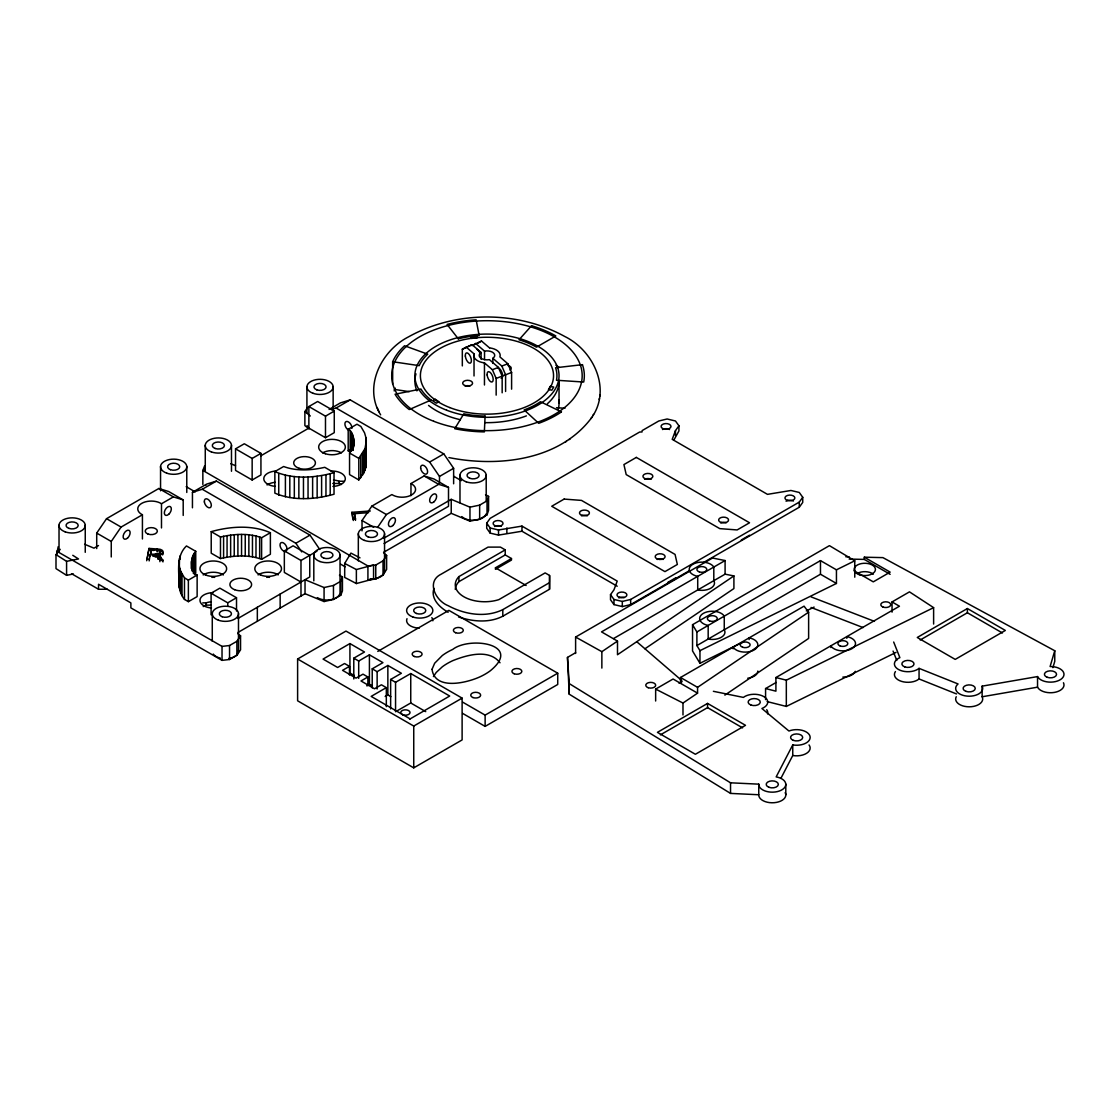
<?xml version="1.0" encoding="UTF-8"?>
<svg xmlns="http://www.w3.org/2000/svg" width="1120" height="1120" viewBox="0 0 1120 1120"><rect width="100%" height="100%" fill="white"/><g stroke="black" fill="none" stroke-linecap="round" stroke-linejoin="round"><path stroke-width="1.5" d="M458.584 616.98C472.724 621.628 489.146 623.224 502.796 616.224L549.542 589.232L549.584 575.47L545.146 572.908L498.834 599.648A29.4 16.968 0 0 1 463.89 596.778A29.4 16.968 0 0 1 458.906 576.604L505.232 549.864L505.232 554.932L458.906 581.672A29.4 16.968 0 0 0 455.294 589.428M179.074 560.952C180.18 573.804 175.532 588.56 184.478 599.424L188.37 601.664L197.134 596.596L197.134 575.05L195.174 573.916C190.008 567.378 190.316 557.592 195.734 551.306L186.466 545.958C175.098 556.78 179.508 574 179.242 587.804M178.99 585.158L179.508 558.306M350.154 430.416C355.306 436.968 354.97 446.74 349.552 453.026L349.552 474.586L358.806 479.934L363.902 472.766L365.792 467.586L366.072 438.088L364.56 432.852L360.864 426.468L356.972 424.214L348.194 429.282L348.194 450.842L350.154 451.976L350.154 430.416L348.194 429.282M366.324 440.734L365.022 448.63L358.806 458.374L358.806 479.934M448.91 457.576C497.798 467.306 558.74 460.74 591.024 418.502C612.122 390.208 593.964 350.798 564.858 336.532C517.468 310.408 455.77 310.45 408.506 336.868C381.276 350.77 363.02 386.778 380.646 414.862M599.2 399.504L599.41 398.258M599.718 396.326L599.928 395.066M146.706 560.728L149.044 548.408L157.22 549.01A13.174 7.602 0 0 1 160.608 549.444L160.748 549.528A4.83 2.786 0 0 1 161.322 554.106M147.042 559.216L149.044 548.408M149.156 560.91L150.192 554.512L153.244 554.736A7.336 4.228 0 0 1 154.378 554.862L154.364 556.528M150.78 554.974L151.228 549.766L157.066 550.2A4.942 2.856 0 0 1 160.048 550.844L159.964 552.566M150.458 554.96L150.64 554.078M150.934 552.748L151.228 549.766M890.148 574.336L864.304 559.412L864.304 557.2L882.91 557.62L1054.76 650.748L1050.098 666.54A13.524 7.798 0 0 1 1063.902 673.428A13.524 7.798 0 0 1 1053.22 681.982A13.524 7.798 0 0 1 1037.54 676.578L982.128 686.154A13.524 7.798 0 0 1 967.064 696.108A13.524 7.798 0 0 1 958.076 683.956L919.058 668.36A13.524 7.798 0 0 1 898.548 669.522A13.524 7.798 0 0 1 899.864 657.65L893.676 642.026M1052.898 667.66L1054.76 661.346L1054.76 650.748M56.658 554.638L58.184 546.7M383.572 552.342L451.234 513.338L469.966 521.164L479.654 519.106L487.032 514.836L487.032 500.836L488.572 496.398L485.534 494.648M487.032 514.836L488.572 510.398L488.572 496.398M617.218 586.222L521.962 531.23L498.512 535.108L490.168 533.106L486.71 528.29L486.71 523.166L490.168 518.336L639.66 432.026L642.026 431.97L642.124 430.598L658.784 420.994L667.128 418.992L675.472 420.994L678.93 425.81L675.472 430.626L672.21 439.348L767.48 494.354L790.93 490.476L799.274 492.464L802.732 497.294L802.732 502.418L799.274 507.234L702.926 562.87M673.848 440.118L678.93 430.934L678.93 425.81M238 632.436L305.032 593.698L324.072 601.538L333.466 599.452L340.746 595.266L340.746 581.266L342.44 576.898L339.444 575.162M340.746 595.266L342.44 590.898L342.44 576.898M202.846 484.428L202.846 470.442L204.54 466.074L204.54 471.324M434.014 588.35C430.22 598.626 440.048 607.726 448.14 612.248M713.37 691.306L743.372 697.41A13.524 7.798 0 0 1 763.938 696.654A13.524 7.798 0 0 1 761.908 708.498L788.942 731.024A13.524 7.798 0 0 1 809.984 736.204A13.524 7.798 0 0 1 792.75 744.912L776.16 776.902A13.524 7.798 0 0 1 785.512 785.946A13.524 7.798 0 0 1 770.714 792.12A13.524 7.798 0 0 1 758.758 784.154L730.534 782.81L569.226 683.592L567.476 657.412L575.61 652.708M780.892 778.358L792.75 755.51L792.75 744.912M433.426 676.564L436.198 672.476L442.33 666.778A61.908 35.742 0 0 1 452.774 660.66C466.886 654.99 489.076 648.55 500.024 662.774M344.694 563.444L356.37 569.548L373.576 564.97L373.576 578.956L356.37 583.548L344.694 577.43L344.694 563.444L350.924 553.098L359.982 557.844M591.024 418.502L591.71 417.396M592.844 415.52L593.544 414.4M202.846 470.442L367.92 565.978L375.76 565.04L383.026 560.84L386.624 555.408L383.908 553.21M367.92 565.978L367.92 579.964L375.76 579.04L383.026 574.826L386.624 569.408L386.624 555.408M56.658 551.138L222.026 646.38L229.544 645.512L236.88 641.312L240.548 635.824L237.818 633.626M107.254 589.246L98.532 589.246L98.532 584.262L130.872 602.896L130.872 607.88L222.026 660.366L229.544 659.498L236.88 655.298L240.548 649.824L240.548 635.824M308.938 428.876L304.878 425.586L304.878 411.586L307.622 407.47M96.712 548.562L96.712 533.078L106.54 518.686L158.844 488.488L168.672 491.526L183.204 499.926L183.204 515.424M111.258 556.962L111.258 541.464L121.086 527.072L142.422 514.766A13.524 7.798 0 0 1 141.736 503.356A13.524 7.798 0 0 1 161.49 503.748L173.376 496.888L183.204 499.926M362.026 530.852L362.026 520.52L371.854 506.128L391.888 494.564A13.524 7.798 0 0 0 411.6 494.928A13.524 7.798 0 0 0 410.97 483.546L424.144 475.944L433.972 478.982L448.504 487.382L448.504 506.31L384.048 543.522M377.538 527.478L386.386 514.528L438.676 484.33L448.504 487.382M689.374 570.682L630.658 604.59L622.314 606.578L613.97 604.59L610.512 599.76L610.512 594.636L613.97 589.82L617.218 581.098L521.962 526.106L498.512 529.984L490.168 527.982L486.71 523.166M610.512 594.636L613.97 599.452L622.314 601.454L630.658 599.452L799.274 502.11L802.732 497.294M73.402 573.972L66.584 575.344L56 568.61L56 554.61L60.228 549.318M601.86 668.094L601.86 651.686L617.498 641.102L601.524 631.89L725.088 560.546L725.088 574.168L613.578 638.54M644.924 648.802L733.908 588.56L733.908 575.932L617.498 654.724L617.498 641.102M682.99 714.952L682.99 703.038L697.564 693.154L697.564 687.344L808.626 612.164L804.062 606.158L680.512 677.488L680.512 683.312M724.864 695.114L808.626 638.428L808.626 612.164M565.572 441.896L566.468 441.322M569.114 439.614L570.052 439.012M462.322 365.904L462.322 349.216L472.08 344.68L481.082 352.45L481.082 359.254M472.08 344.68L462.322 349.216M489.524 347.9L481.53 341.04L471.758 345.576L476.266 343.84M477.764 343.252L481.53 341.04M383.572 538.356L451.234 499.338L469.966 507.164L479.654 505.12L487.032 500.836M235.536 448.84L244.314 443.772L260.932 453.376L260.932 474.936L252.154 480.004L235.536 470.4L235.536 448.84L252.154 458.444L252.154 480.004M308.868 406.546L317.646 401.492L334.264 411.096L334.264 432.656L325.486 437.71L308.868 428.106L308.868 406.546L325.486 416.164L325.486 437.71M329.098 409.444L340.396 402.92L350.224 399.882L443.8 453.894L453.628 468.286L453.628 483.784M331.184 409.556L336.098 408.03L350.224 399.882M98.504 545.566L93.996 548.17L84.616 544.264M192.444 507.794L192.444 492.296L206.584 484.134L216.412 481.096L309.974 535.122L319.802 549.5M252.154 458.444L260.932 453.376M325.486 416.164L334.264 411.096M192.444 492.296L202.272 489.258L216.412 481.096M260.694 455.882L308.868 428.106M274.862 471.576L283.64 466.508C296.562 471.394 311.416 470.358 324.772 467.32L334.026 472.668L334.026 494.228C314.986 499.548 293.202 501.088 274.862 493.122L274.862 471.576C293.202 479.528 314.986 477.988 334.026 472.668M348.194 450.842L351.12 449.148M188.37 601.664L188.37 580.118L197.134 575.05M261.604 559.328L261.604 537.768L270.382 532.7C252.028 524.762 230.258 526.316 211.218 531.65L211.218 553.21L220.486 558.544C233.828 555.492 248.682 554.456 261.604 559.328L270.382 554.26L270.382 532.7M336.098 408.03L429.66 462.056L443.8 453.894M202.272 489.258L295.848 543.27L309.974 535.122M211.092 614.782L211.092 593.222L219.87 588.154L236.516 597.744L236.516 611.016M300.986 582.036L284.34 572.446L284.34 550.886L293.118 545.818L309.75 555.408L309.75 576.968L238 618.45M439.488 483.336L439.488 476.448L453.628 468.286M227.738 606.13L227.738 602.826L236.516 597.744M300.986 596.036L300.986 560.476L316.974 551.138M297.612 659.008L345.982 631.078L462.112 698.124L462.112 739.928L413.742 767.858L297.612 700.812L297.612 659.008L413.742 726.054L462.112 698.124M353.78 678.958L353.78 658.182L364.504 651.994L349.93 643.566L323.064 659.078L337.638 667.492L344.554 663.516L349.468 666.344L349.468 675.01M495.446 567.798L511.49 558.544L511.49 560.056L495.446 569.324L495.446 567.798L526.12 585.494M349.468 666.344L342.552 670.334L356.076 678.146L362.992 674.156L367.892 676.984L367.892 685.65M353.78 658.182L358.694 661.024L369.418 654.822L382.942 662.634L372.218 668.822L372.218 687.876M377.79 651.406L448.882 610.358L557.732 673.204L557.732 684.474L485.128 726.39L462.644 713.412M367.892 676.984L360.99 680.974L374.514 688.786L381.416 684.796L386.33 687.624L386.33 706.678M372.218 668.822L377.132 671.664L387.856 665.462L401.38 673.274L390.642 679.462L390.642 708.904M366.73 685.818L369.418 684.264L372.428 686M505.232 549.864L500.444 547.106L488.026 547.12L441.28 574.112C425.656 581.658 435.932 601.02 448.14 605.668C464.52 614.474 485.576 618.044 502.796 609.63L549.542 582.638L549.542 589.232M386.33 687.624L371.154 696.402L410.102 718.886M390.642 679.462L395.556 682.304L410.746 673.54L449.694 696.024L409.57 719.222M385.168 696.458L387.856 694.904L390.852 696.64M425.726 711.634L410.746 702.982L395.556 711.746L395.556 682.304M667.702 582.47L675.976 577.696M741.286 539.98L749.546 535.206M575.61 653.464L575.61 637.056L712.516 558.026L725.088 560.546M462.644 702.142L485.128 715.12L557.732 673.204M743.736 641.732L699.958 663.292L692.538 650.944L692.538 624.694L829.43 545.65L854.77 560.798L854.77 577.206M699.958 663.292L699.958 650.664L696.892 645.568L696.892 631.96L820.47 560.616L836.444 569.828L854.77 560.798M696.892 645.568L820.47 574.238L836.444 583.45L836.444 569.828M655.648 701.008L655.648 689.094L673.078 679.014L697.564 693.154M679.112 683.34L682.122 681.604M707.56 703.416L657.426 732.354L695.38 754.278L745.514 725.326L707.56 703.416L707.56 707.63L660.38 734.874M892.038 612.15L892.038 601.93L909.468 591.864L933.618 607.642L933.618 624.05M765.576 699.608L765.576 688.562L775.908 691.166L775.908 677.544L899.458 606.214L892.038 601.93M765.576 688.562L776.118 682.472M967.386 608.538L917.266 637.476L955.22 659.4L1005.34 630.448L967.386 608.538L967.386 612.752L920.206 639.996M305.032 593.698L305.032 579.698L324.072 587.538L333.466 585.452L340.746 581.266M159.628 554.974C164.444 550.536 150.85 556.514 150.458 553.294M699.958 650.664L836.444 583.45M806.288 610.932L814.114 607.082M775.908 677.544L786.324 680.176L933.618 607.642M767.172 701.596L786.324 706.426L896.014 652.414M484.428 362.866L492.394 369.712L498.4 367.402L502.166 376.11L502.166 392.798M475.524 343.364L484.526 351.12A7.756 4.48 0 0 1 493.416 352.884A7.756 4.48 0 0 1 492.842 358.302L501.844 366.072L507.836 363.748L511.602 372.47L511.602 389.158M496.16 395.122L496.16 378.434L511.602 372.47M211.218 531.65L220.486 536.998C233.828 533.932 248.682 532.896 261.604 537.768M56 554.61L66.584 561.344L78.512 558.95L72.772 555.296M956.242 696.738A13.524 7.798 0 0 0 969.164 706.804A13.524 7.798 0 0 0 982.128 696.766L1037.54 687.176A13.524 7.798 0 0 0 1054.312 692.426A13.524 7.798 0 0 0 1063.454 682.752M158.116 555.352L154.07 555.226M368.648 512.638L351.862 513.87L351.862 512.316L370.328 510.972M351.862 512.316L353.318 518.98L355.488 518.826L355.488 520.366M333.48 480.102A13.342 7.7 0 0 1 339.108 481.236L344.316 481.25M332.78 483.476L339.108 483.476A13.342 7.7 0 0 1 341.348 484.512M202.776 602.868L206.192 602.868A13.342 7.7 0 0 1 210.826 601.818M203.238 606.578A13.342 7.7 0 0 1 206.192 605.108L210.952 605.108M845.838 556.794L849.128 556.864M849.128 559.076L864.304 559.412M567.476 657.412L569.226 694.19L730.534 793.408L758.758 794.752A13.524 7.798 0 0 0 774.116 802.704A13.524 7.798 0 0 0 785.19 792.652M556.486 407.694L564.984 408.254M149.044 550.074L153.944 550.438M146.706 559.076L149.156 559.244M156.982 556.528L159.908 560.028L162.974 560.252L162.974 561.918M392.658 361.718L419.188 365.652A69.972 40.39 0 0 1 427.742 354.186L404.558 345.758A97.356 56.21 0 0 0 392.658 361.718L392.658 384.02M394.324 389.424L409.248 391.636M725.088 574.168L733.908 575.932M811.048 596.862L874.468 621.376M811.048 607.46L863.086 627.578M895.426 671.566A13.524 7.798 0 0 0 901.502 681.366A13.524 7.798 0 0 0 919.058 678.958L956.508 693.938M230.748 463.736L235.508 465.696M655.648 689.094L682.99 703.038M575.61 637.056L601.86 651.686M967.386 612.752L1002.428 632.982M864.304 557.2L890.148 572.124L873.278 581.854L854.224 570.85M453.726 476.28L461.3 480.648M424.144 475.944L438.676 484.33M505.232 554.932L511.49 558.544M680.512 677.488L697.564 687.344M371.854 506.128L386.386 514.528M707.56 707.63L742.588 727.86M362.026 520.52L373.646 527.24M186.186 486.682L195.202 491.89M284.34 550.886L300.986 560.476M158.844 488.488L173.376 496.888M106.54 518.686L121.086 527.072M179.242 566.258L180.768 571.48L184.478 577.864L188.37 580.118M211.092 593.222L227.738 602.826M354.298 675.542L349.93 673.022L349.93 643.566M96.712 533.078L111.258 541.464M71.61 573.748L98.532 589.246M349.552 453.026L358.806 458.374M340.662 564.186L345.198 566.818M304.878 411.586L310.296 415.982M507.836 363.748L499.898 356.902A13.202 7.616 0 0 0 489.902 347.942M498.4 367.402L489.398 359.632A7.756 4.48 0 0 1 480.508 357.868A7.756 4.48 0 0 1 481.082 352.45M466.088 347.004L474.026 353.85A13.202 7.616 0 0 0 484.022 362.81M636.804 641.76L681.758 680.526M162.974 560.252L160.398 557.116L162.12 560.868M429.66 462.056L439.488 476.448M295.848 543.27L301.742 551.908M692.538 624.694L696.892 631.96M377.132 407.54L379.036 411.824M501.844 366.072L505.596 374.78L505.596 391.468M492.394 369.712L496.16 378.434M893.06 651.07L896.77 660.436M355.488 518.826L354.354 513.576L355.208 519.05M352.226 515.536L352.954 518.854M366.072 459.634L366.324 462.294M1037.54 676.578L1037.54 687.176M982.128 686.154L982.128 696.766M919.058 668.36L919.058 678.958M846.818 638.316L846.818 636.608A12.656 7.308 0 0 1 851.816 648.718A12.656 7.308 0 0 1 830.844 645.834L830.844 647.542M820.47 560.616L820.47 574.238M799.274 502.11L799.274 507.234M786.324 680.176L786.324 706.426M785.792 784.112L785.792 794.71M758.758 784.154L758.758 794.752M749.14 639.576L749.14 637.868A12.656 7.308 0 0 1 754.124 649.978A12.656 7.308 0 0 1 733.152 647.094L733.152 648.802M730.534 782.81L730.534 793.408M675.472 430.626L675.472 435.764M630.658 599.452L630.658 604.59M622.314 601.454L622.314 606.578M613.97 599.452L613.97 604.59M569.226 683.592L569.226 694.19M559.034 380.772L559.034 403.088M549.584 575.47L549.584 582.064M521.962 526.106L521.962 531.23M506.856 527.982L506.856 533.106M502.796 609.63L502.796 616.224M498.512 529.984L498.512 535.108M492.842 358.302L492.842 363.412M490.168 527.982L490.168 533.106M486.206 475.09L486.206 501.116M485.128 715.12L485.128 726.39M484.526 351.12L484.526 359.632M484.456 362.866L484.456 384.986M479.654 505.12L479.654 519.106M474.026 353.85L474.026 375.97M469.966 507.164L469.966 521.164M459.984 475.104L459.984 502.81M458.906 576.604L458.906 581.672M451.234 499.338L451.234 513.338M413.742 726.054L413.742 767.858M410.97 483.546L410.97 495.642M410.746 673.54L410.746 702.982M387.856 665.462L387.856 694.904M384.552 533.708L384.552 571.62M383.026 560.84L383.026 574.826M377.132 671.664L377.132 688.982M375.76 565.04L375.76 579.04M369.418 654.822L369.418 684.264M366.072 438.088L366.226 464.94M365.792 446.026L365.792 467.586M365.022 448.63L365.022 470.19M363.902 451.22L363.902 472.766M362.474 453.726L362.474 475.286M360.724 456.176L360.724 477.722M358.694 661.024L358.694 678.342M358.33 533.722L358.33 560.896M356.37 569.548L356.37 583.548M353.906 440.86L353.906 445.83M353.696 438.732L353.696 447.034M353.234 436.646L353.234 449.904M353.318 518.98L353.318 520.52M352.856 447.16L352.856 450.478M352.492 434.56L352.492 449.484M351.498 432.53L351.498 450.772M340.032 554.82L340.032 592.718A13.118 7.574 0 0 1 331.52 599.564A13.118 7.574 0 0 1 317.338 597.632M339.108 481.236L339.108 483.476M333.466 585.452L333.466 599.452M333.144 386.61L333.144 408.688M330.204 473.774L330.204 495.334M325.962 474.782L325.962 496.342M324.072 587.538L324.072 601.538M321.608 475.608L321.608 497.168M317.142 476.238L317.142 497.798M313.81 554.834L313.81 580.86M312.62 476.686L312.62 498.246M308.042 476.938L308.042 498.484M306.922 386.624L306.922 412.636M303.464 476.98L303.464 498.54M298.858 476.84L298.858 498.4M294.322 476.504L294.322 498.05M289.814 475.958L289.814 497.518M285.404 475.23L285.404 496.79M280.154 594.076L280.154 608.076M278.74 473.816L278.74 495.376M259.658 536.648L259.658 558.208M257.334 607.264L257.334 621.264M255.99 535.864L255.99 557.424M252.462 535.29L252.462 556.85M248.864 534.87L248.864 556.416M245.238 534.59L245.238 556.15M241.556 534.478L241.556 556.038M238.49 613.508L238.49 651.42M237.902 534.52L237.902 556.08M236.88 641.312L236.88 655.298M234.234 534.73L234.234 556.276M231.476 445.228L231.49 471.254M230.636 535.08L230.636 556.64M229.544 645.512L229.544 659.498M227.066 535.598L227.066 557.144M223.594 536.256L223.594 557.802M222.026 646.38L222.026 660.366M220.486 536.998L220.486 558.544M212.268 613.536L212.282 641.242M206.192 602.868L206.192 605.108M205.268 445.242L205.268 471.254M195.734 551.306L195.734 572.852L194.46 574.644L194.46 553.098M193.312 555.1L193.312 573.342M192.43 557.158L192.43 570.43M192.08 567.686L192.08 571.004M191.814 559.244L191.814 569.198M191.604 565.6L191.604 568.904M191.478 561.358L191.408 568.442M186.774 466.438L186.774 492.464M184.478 577.864L184.478 599.424M182.028 574.028L182.028 595.574M180.768 571.48L180.768 593.04M180.264 555.702L180.264 559.02M179.83 568.876L179.83 590.436M161.49 503.748L161.49 527.94M160.552 466.466L160.552 490.784M159.908 560.028L159.908 561.694M157.948 557.634L157.948 559.3M157.22 549.01L157.22 550.676M161.546 554.288A6.93 4.004 0 0 1 157.332 554.848L157.332 556.584A6.93 4.004 0 0 0 160.692 556.206M157.066 550.2L157.066 551.852M155.708 553.672L155.708 555.338M153.02 554.722L153.02 556.388M150.192 554.512L150.192 556.178M142.422 514.766L142.422 538.958M85.246 525.14L85.246 552.314M66.584 561.344L66.584 575.344M59.024 525.154L59.024 552.328M558.852 400.106A72.072 41.608 0 0 1 558.32 409.01M394.142 390.894A95.214 54.964 0 0 1 395.36 388.15M555.94 365.26A95.214 54.964 0 0 1 558.824 367.08M497.812 368.018A5.488 2.492 68.9 0 1 502.124 372.946A5.488 2.492 68.9 0 1 501.158 378.392M476.644 349.258A5.488 2.492 68.9 0 1 480.032 353.304M286.244 551.11A4.97 2.87 60 0 1 280.378 546.994A4.97 2.87 60 0 1 283.36 542.85A4.97 2.87 60 0 1 286.776 550.368M238.42 650.328A13.118 7.574 0 0 1 228.648 658.49M220.388 658.154A13.118 7.574 0 0 1 213.276 654.066M211.442 607.992A13.342 7.7 0 0 1 200.018 599.816A13.342 7.7 0 0 1 213.318 592.662M258.062 574.896A13.342 7.7 0 0 1 278.236 574.882M266.742 577.374A4.648 2.688 0 0 1 269.556 577.374M203.168 574.938A13.342 7.7 0 0 1 223.398 574.924M211.876 577.388A4.648 2.688 0 0 1 214.704 577.388M154.546 554.736A6.664 3.85 0 0 1 156.786 556.458M155.232 556.738A6.664 3.85 0 0 1 155.946 557.214M160.384 558.782A12.964 7.49 0 0 0 158.704 557.214A6.622 3.822 0 0 0 157.318 556.598M160.384 557.13A12.964 7.49 0 0 0 158.704 555.548A6.622 3.822 0 0 0 157.318 554.932M162.568 554.918A4.83 2.786 0 0 0 160.762 551.18L160.594 551.138A13.174 7.602 0 0 0 158.382 550.774M159.628 552.342A4.942 2.856 0 0 1 160.048 552.496M309.26 428.568A13.118 7.574 0 0 1 307.118 425.6M205.926 485.268A13.118 7.574 0 0 1 205.66 484.75M486.01 514.08A13.118 7.574 0 0 1 475.44 520.184A13.118 7.574 0 0 1 461.818 516.6M384.356 570.01A13.118 7.574 0 0 1 370.048 578.886M348.74 430.192A4.97 2.87 60 0 1 344.904 424.074A4.97 2.87 60 0 1 348.53 421.988A4.97 2.87 60 0 1 351.918 428.358M322.532 452.9A13.342 7.7 0 0 1 341.432 452.858M267.036 484.932A13.342 7.7 0 0 1 275.226 482.342M275.212 486.346A13.342 7.7 0 0 1 263.788 478.436A13.342 7.7 0 0 1 276.178 471.03M331.03 471.044A13.342 7.7 0 0 1 345.282 478.184A13.342 7.7 0 0 1 332.92 486.416M618.744 597.842A4.97 2.87 0 0 1 624.33 597.534M786.086 501.228A4.97 2.87 0 0 1 793.408 501.032M494.55 526.498A4.97 2.87 0 0 1 501.242 526.33M662.522 429.52A4.97 2.87 0 0 1 669.536 429.52M581.476 515.774A4.97 2.87 0 0 1 587.426 515.774M644.644 479.262A4.97 2.87 0 0 1 651.154 479.262M720.622 522.844A4.97 2.87 0 0 1 726.278 522.718M657.174 559.468A4.97 2.87 0 0 1 663.124 559.468M419.272 628.11A13.118 7.574 0 0 1 407.008 618.688M431.83 617.638A13.118 7.574 0 0 1 432.838 620.802M855.246 671.3A12.656 7.308 0 0 1 842.856 677.11M857.304 573.426A10.654 6.146 0 0 1 873.362 574.168M766.724 709.716A13.524 7.798 0 0 1 767.578 713.86M809.06 744.954A13.524 7.798 0 0 1 806.722 753.228A13.524 7.798 0 0 1 792.75 755.51M757.834 671.062A12.656 7.308 0 0 1 747.768 678.216M559.034 381.094A72.072 41.608 0 0 1 547.386 403.732M526.4 415.884A72.072 41.608 0 0 1 484.904 422.646M460.362 419.72A72.072 41.608 0 0 1 428.54 405.412M416.92 390.88A72.072 41.608 0 0 1 415.968 373.87M508.018 365.54A4.956 2.87 0 0 1 510.076 370.09M465.22 386.008A4.956 2.87 0 0 1 469.98 386.008M485.086 416.08L484.358 431.886A97.356 56.21 0 0 1 454.748 428.736L463.806 413.812A69.972 40.39 0 0 0 485.086 416.08M432.04 669.326C434.854 690.55 466.34 683.046 479.892 676.872A61.908 35.742 0 0 0 490.336 670.754C523.054 643.958 469.728 636.132 452.774 649.39A61.908 35.742 0 0 0 442.33 655.508L434.658 663.236L432.04 669.326M550.312 386.386L548.45 389.508L551.866 390.194L553.728 387.058L550.312 386.386M531.538 325.724L518.994 339.78A69.972 40.39 0 0 1 536.466 347.158L555.856 335.972A97.356 56.21 0 0 0 531.538 325.724M564.13 499.086L551.726 506.254L664.944 571.62L677.348 564.466L675.066 554.428L581.504 500.402L564.13 499.086M636.328 457.408L623.924 464.576L626.206 474.6L719.768 528.626L737.142 529.942L749.546 522.774L636.328 457.408M435.26 399.294L432.53 400.666L436.296 403.158L439.012 401.786L435.26 399.294M431.116 400.022L409.248 409.556A97.356 56.21 0 0 1 395.052 394.226L420.91 389.018A69.972 40.39 0 0 0 431.116 400.022M582.428 364.658L555.576 367.766A69.972 40.39 0 0 1 556.486 380.254L583.702 382.032A97.356 56.21 0 0 0 582.428 364.658M476.49 335.762L470.876 336.392L471.562 338.436L477.176 337.806L476.49 335.762M561.428 411.908L540.47 401.716A69.972 40.39 0 0 1 524.146 409.92L538.706 423.304A97.356 56.21 0 0 0 561.428 411.908M458.304 338.842L447.09 324.422A97.356 56.21 0 0 1 476.126 319.83L479.178 335.552A69.972 40.39 0 0 0 458.304 338.842M724.262 629.776L724.262 616.154A12.656 7.308 0 0 0 703.346 613.368A12.656 7.308 0 0 0 708.176 625.436L708.176 639.058A12.656 7.308 0 0 0 721.252 637.322A12.656 7.308 0 0 0 724.262 629.776M713.804 580.678L713.804 567.056A12.656 7.308 0 0 0 692.888 564.27A12.656 7.308 0 0 0 697.718 576.338L697.718 589.96A12.656 7.308 0 0 0 710.794 588.224A12.656 7.308 0 0 0 713.804 580.678M446.656 410.2A72.072 41.608 0 0 0 558.866 378.602A72.072 41.608 0 0 0 455.364 338.296A72.072 41.608 0 0 0 446.656 410.2M449.736 407.568A66.584 38.444 0 0 0 553.378 378.378A66.584 38.444 0 0 0 457.772 341.152A66.584 38.444 0 0 0 449.736 407.568M433.72 421.274A95.214 54.964 0 0 0 581.938 379.54A95.214 54.964 0 0 0 445.228 326.284A95.214 54.964 0 0 0 433.72 421.274M487.13 374.976A5.488 2.492 68.9 0 0 492.072 381.976A5.488 2.492 68.9 0 0 491.218 373.576A5.488 2.492 68.9 0 0 487.13 374.976M465.332 356.076A5.488 2.492 68.9 0 0 470.232 363.174A5.488 2.492 68.9 0 0 469.476 354.844A5.488 2.492 68.9 0 0 465.332 356.076M204.358 501.928A4.97 2.87 60 0 0 210.042 507.71A4.97 2.87 60 0 0 209.076 500.22A4.97 2.87 60 0 0 204.358 501.928M65.184 531.846A13.118 7.574 0 0 0 85.246 525.672A13.118 7.574 0 0 0 65.968 518.728A13.118 7.574 0 0 0 65.184 531.846M68.922 528.388A6.062 3.5 0 0 0 78.19 525.532A6.062 3.5 0 0 0 69.272 522.326A6.062 3.5 0 0 0 68.922 528.388M166.726 473.158A13.118 7.574 0 0 0 186.774 466.984A13.118 7.574 0 0 0 167.496 460.04A13.118 7.574 0 0 0 166.726 473.158M170.45 469.7A6.062 3.5 0 0 0 179.732 466.844A6.062 3.5 0 0 0 170.814 463.638A6.062 3.5 0 0 0 170.45 469.7M319.97 561.526A13.118 7.574 0 0 0 340.032 555.352A13.118 7.574 0 0 0 320.754 548.408A13.118 7.574 0 0 0 319.97 561.526M323.708 558.068A6.062 3.5 0 0 0 332.976 555.212A6.062 3.5 0 0 0 324.072 552.006A6.062 3.5 0 0 0 323.708 558.068M218.442 620.214A13.118 7.574 0 0 0 238.49 614.054A13.118 7.574 0 0 0 219.212 607.11A13.118 7.574 0 0 0 218.442 620.214M222.18 616.756A6.062 3.5 0 0 0 231.448 613.914A6.062 3.5 0 0 0 222.53 610.694A6.062 3.5 0 0 0 222.18 616.756M260.68 575.05A13.342 7.7 0 0 0 281.456 569.212A13.342 7.7 0 0 0 262.318 561.75A13.342 7.7 0 0 0 260.68 575.05M205.828 575.078A13.342 7.7 0 0 0 226.604 569.24A13.342 7.7 0 0 0 207.452 561.764A13.342 7.7 0 0 0 205.828 575.078M234.654 589.708A10.864 6.272 0 0 0 251.58 584.962A10.864 6.272 0 0 0 235.984 578.886A10.864 6.272 0 0 0 234.654 589.708M147.98 534.058A6.062 3.5 0 0 0 157.346 531.314A6.062 3.5 0 0 0 148.54 527.996A6.062 3.5 0 0 0 147.98 534.058M127.54 538.09A4.97 2.87 -60 0 0 129.122 530.404A4.97 2.87 -60 0 0 123.242 535.612A4.97 2.87 -60 0 0 127.54 538.09M168.742 514.304A4.97 2.87 -60 0 0 170.31 506.618A4.97 2.87 -60 0 0 164.444 511.826A4.97 2.87 -60 0 0 168.742 514.304M313.068 393.302A13.118 7.574 0 0 0 333.144 387.156A13.118 7.574 0 0 0 313.88 380.198A13.118 7.574 0 0 0 313.068 393.302M316.82 389.858A6.062 3.5 0 0 0 326.088 387.016A6.062 3.5 0 0 0 317.184 383.796A6.062 3.5 0 0 0 316.82 389.858M211.414 451.934A13.118 7.574 0 0 0 231.49 445.774A13.118 7.574 0 0 0 212.212 438.816A13.118 7.574 0 0 0 211.414 451.934M215.152 448.476A6.062 3.5 0 0 0 224.434 445.634A6.062 3.5 0 0 0 215.53 442.414A6.062 3.5 0 0 0 215.152 448.476M466.144 481.782A13.118 7.574 0 0 0 486.206 475.636A13.118 7.574 0 0 0 466.942 468.678A13.118 7.574 0 0 0 466.144 481.782M469.882 478.338A6.062 3.5 0 0 0 479.164 475.496A6.062 3.5 0 0 0 470.246 472.276A6.062 3.5 0 0 0 469.882 478.338M364.49 540.414A13.118 7.574 0 0 0 384.552 534.254A13.118 7.574 0 0 0 365.288 527.296A13.118 7.574 0 0 0 364.49 540.414M368.228 536.956A6.062 3.5 0 0 0 377.51 534.114A6.062 3.5 0 0 0 368.592 530.894A6.062 3.5 0 0 0 368.228 536.956M420.644 468.314A4.97 2.87 60 0 0 426.328 474.096A4.97 2.87 60 0 0 425.362 466.62A4.97 2.87 60 0 0 420.644 468.314M325.332 453.726A13.342 7.7 0 0 0 345.352 447.062A13.342 7.7 0 0 0 325.346 440.384A13.342 7.7 0 0 0 325.332 453.726M299.124 468.314A10.864 6.272 0 0 0 315.42 462.896A10.864 6.272 0 0 0 299.138 457.45A10.864 6.272 0 0 0 299.124 468.314M392.84 525.546A4.97 2.87 -60 0 0 394.422 517.846A4.97 2.87 -60 0 0 388.542 523.054A4.97 2.87 -60 0 0 392.84 525.546M434.042 501.76A4.97 2.87 -60 0 0 435.61 494.06A4.97 2.87 -60 0 0 429.744 499.268A4.97 2.87 -60 0 0 434.042 501.76M645.414 478.786A4.97 2.87 0 0 0 652.862 476.308A4.97 2.87 0 0 0 645.414 473.816A4.97 2.87 0 0 0 645.414 478.786M721.112 522.494A4.97 2.87 0 0 0 728.56 520.002A4.97 2.87 0 0 0 721.112 517.524A4.97 2.87 0 0 0 721.112 522.494M581.966 515.424A4.97 2.87 0 0 0 589.414 512.932A4.97 2.87 0 0 0 581.966 510.454A4.97 2.87 0 0 0 581.966 515.424M657.664 559.118A4.97 2.87 0 0 0 665.112 556.64A4.97 2.87 0 0 0 657.664 554.148A4.97 2.87 0 0 0 657.664 559.118M619.444 597.394A4.97 2.87 0 0 0 626.892 594.916A4.97 2.87 0 0 0 619.444 592.438A4.97 2.87 0 0 0 619.444 597.394M787.416 500.416A4.97 2.87 0 0 0 794.864 497.938A4.97 2.87 0 0 0 787.416 495.46A4.97 2.87 0 0 0 787.416 500.416M495.572 525.882A4.97 2.87 0 0 0 503.02 523.404A4.97 2.87 0 0 0 495.572 520.926A4.97 2.87 0 0 0 495.572 525.882M663.544 428.904A4.97 2.87 0 0 0 670.992 426.426A4.97 2.87 0 0 0 663.544 423.948A4.97 2.87 0 0 0 663.544 428.904M412.776 616.952A13.118 7.574 0 0 0 432.838 610.792A13.118 7.574 0 0 0 413.56 603.848A13.118 7.574 0 0 0 412.776 616.952M416.514 613.494A6.062 3.5 0 0 0 425.782 610.652A6.062 3.5 0 0 0 416.864 607.432A6.062 3.5 0 0 0 416.514 613.494M403.06 714.854A4.648 2.688 0 0 0 410.032 712.516A4.648 2.688 0 0 0 403.06 710.192A4.648 2.688 0 0 0 403.06 714.854M514.192 673.778A4.97 2.87 0 0 0 521.836 671.51A4.97 2.87 0 0 0 514.612 668.822A4.97 2.87 0 0 0 514.192 673.778M472.99 697.564A4.97 2.87 0 0 0 480.648 695.296A4.97 2.87 0 0 0 473.424 692.608A4.97 2.87 0 0 0 472.99 697.564M455.644 632.73A4.97 2.87 0 0 0 463.288 630.462A4.97 2.87 0 0 0 456.064 627.774A4.97 2.87 0 0 0 455.644 632.73M414.442 656.516A4.97 2.87 0 0 0 422.086 654.248A4.97 2.87 0 0 0 414.862 651.56A4.97 2.87 0 0 0 414.442 656.516M840.07 645.918A4.97 2.87 0 0 0 847.812 643.748A4.97 2.87 0 0 0 840.686 640.962A4.97 2.87 0 0 0 840.07 645.918M709.52 620.9A4.97 2.87 0 0 0 717.248 618.73A4.97 2.87 0 0 0 710.136 615.958A4.97 2.87 0 0 0 709.52 620.9M1047.256 677.306A6.062 3.5 0 0 0 1056.552 674.464A6.062 3.5 0 0 0 1047.634 671.244A6.062 3.5 0 0 0 1047.256 677.306M904.722 666.876A6.062 3.5 0 0 0 914.004 664.034A6.062 3.5 0 0 0 905.1 660.814A6.062 3.5 0 0 0 904.722 666.876M965.958 691.362A6.062 3.5 0 0 0 975.254 688.52A6.062 3.5 0 0 0 966.336 685.3A6.062 3.5 0 0 0 965.958 691.362M859.39 574.728A10.654 6.146 0 0 0 875.434 569.464A10.654 6.146 0 0 0 859.516 564.074A10.654 6.146 0 0 0 859.39 574.728M882.98 607.04A4.97 2.87 0 0 0 890.722 604.87A4.97 2.87 0 0 0 883.596 602.084A4.97 2.87 0 0 0 882.98 607.04M742.686 647.29A4.97 2.87 0 0 0 750.134 644.812A4.97 2.87 0 0 0 742.686 642.334A4.97 2.87 0 0 0 742.686 647.29M793.31 740.362A6.062 3.5 0 0 0 802.69 737.632A6.062 3.5 0 0 0 793.912 734.3A6.062 3.5 0 0 0 793.31 740.362M750.89 705.012A6.062 3.5 0 0 0 760.27 702.282A6.062 3.5 0 0 0 751.492 698.95A6.062 3.5 0 0 0 750.89 705.012M768.95 787.304A6.062 3.5 0 0 0 778.33 784.574A6.062 3.5 0 0 0 769.552 781.242A6.062 3.5 0 0 0 768.95 787.304M648.242 687.722A4.97 2.87 0 0 0 655.69 685.23A4.97 2.87 0 0 0 648.242 682.752A4.97 2.87 0 0 0 648.242 687.722M699.356 571.914A4.97 2.87 0 0 0 706.804 569.436A4.97 2.87 0 0 0 699.356 566.958A4.97 2.87 0 0 0 699.356 571.914M464.856 385.546A4.956 2.87 0 0 0 472.57 383.362A4.956 2.87 0 0 0 465.43 380.59A4.956 2.87 0 0 0 464.856 385.546"/></g></svg>
